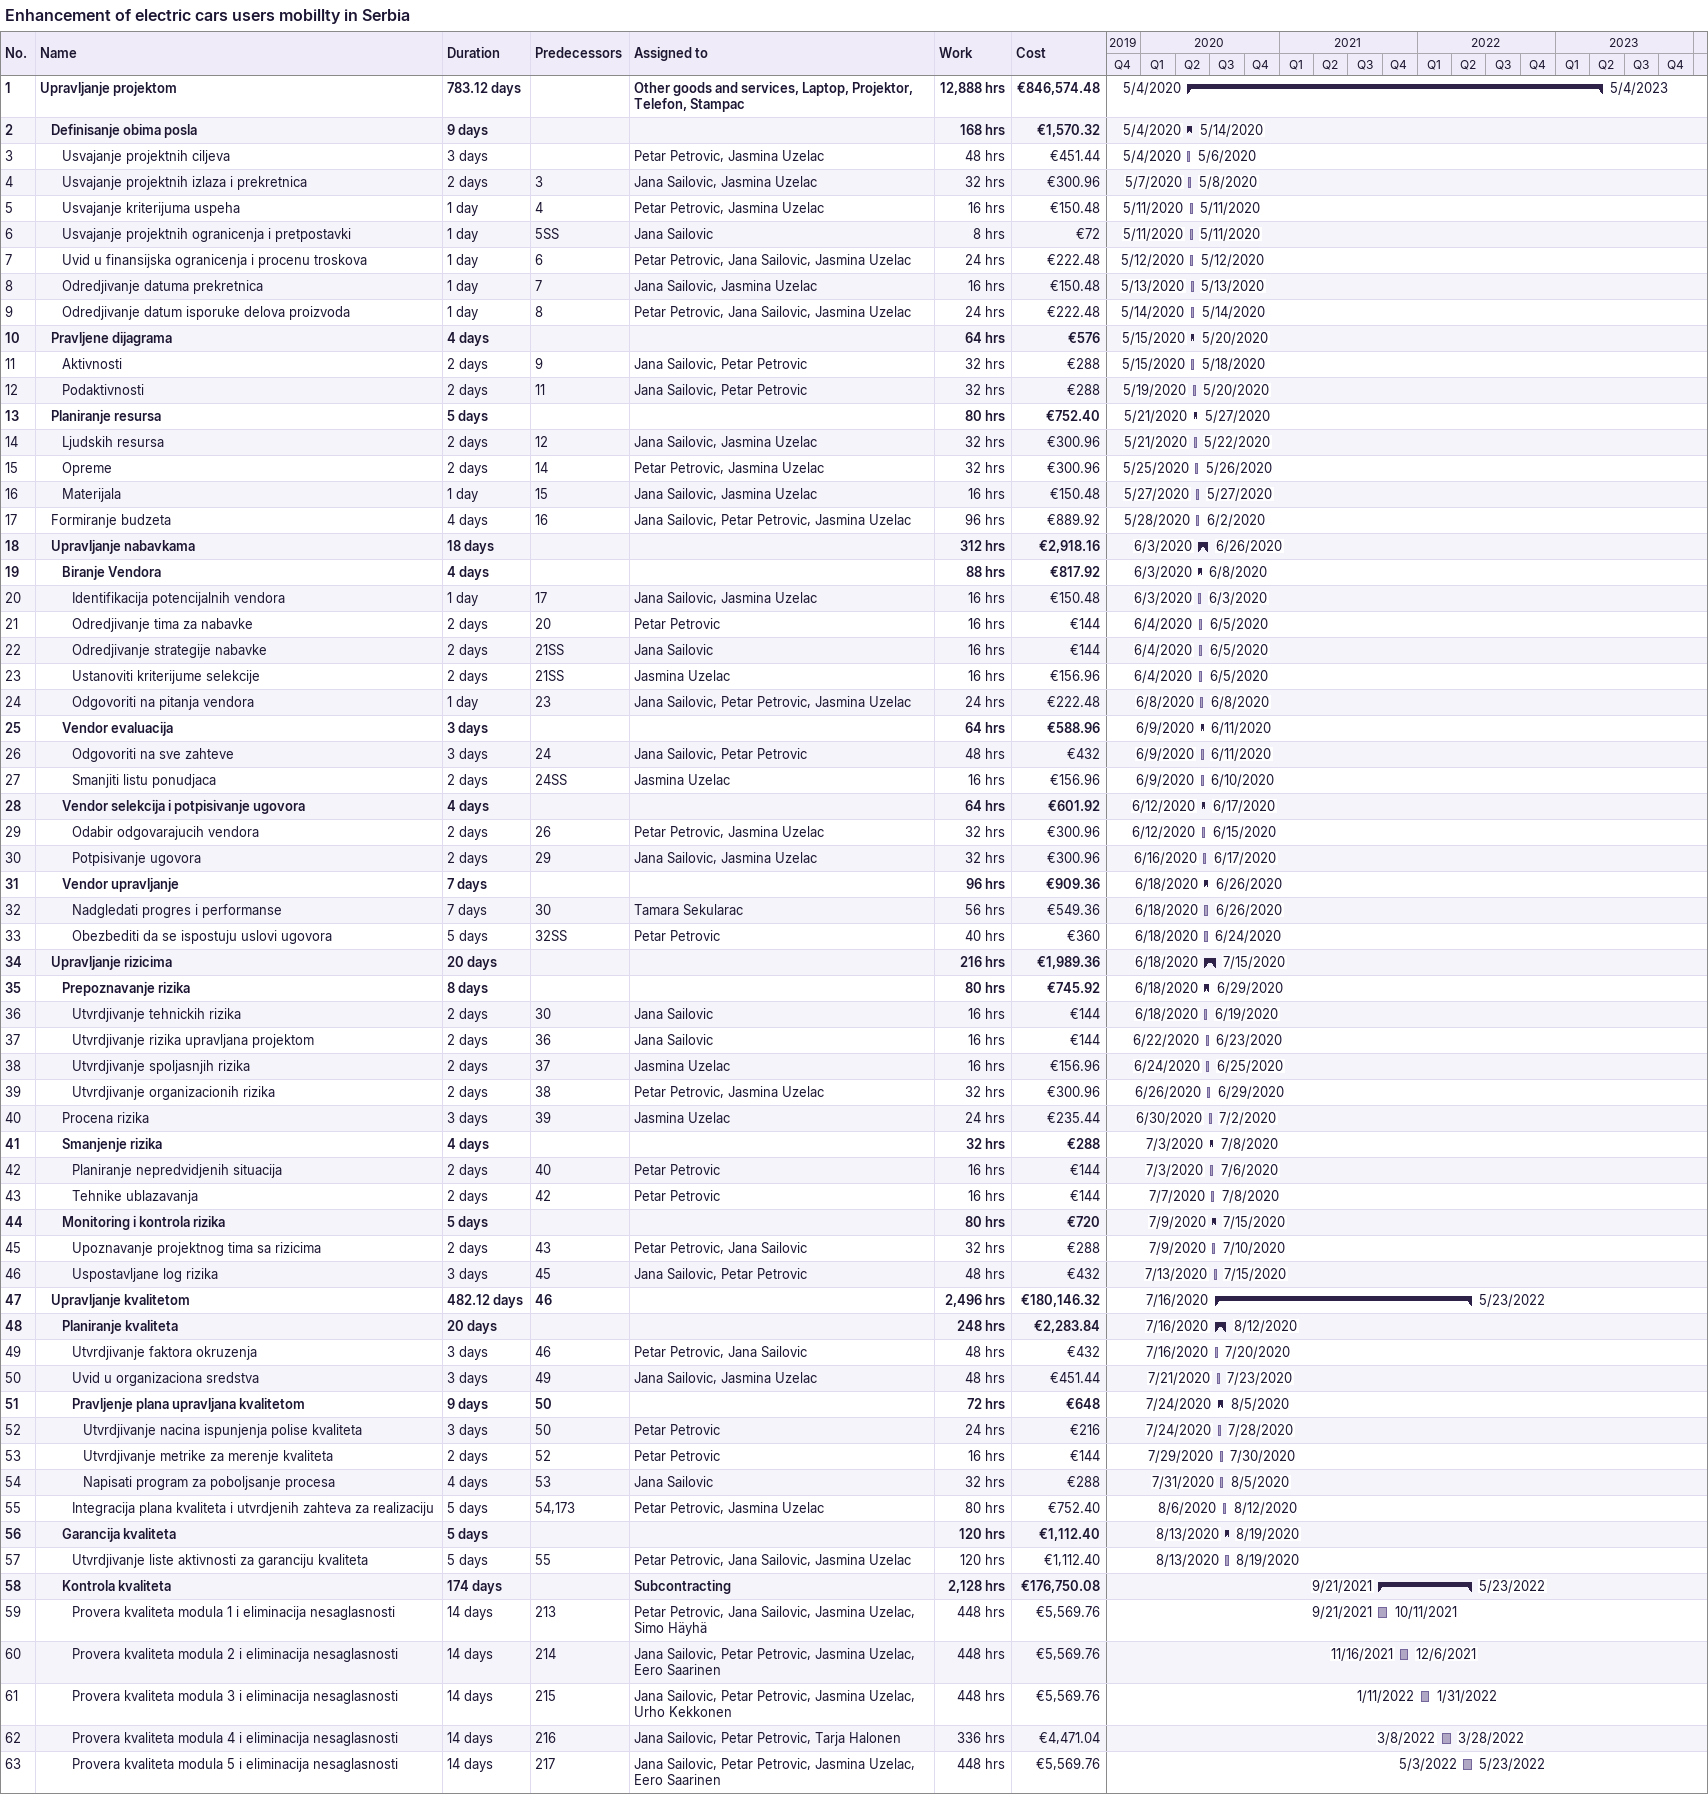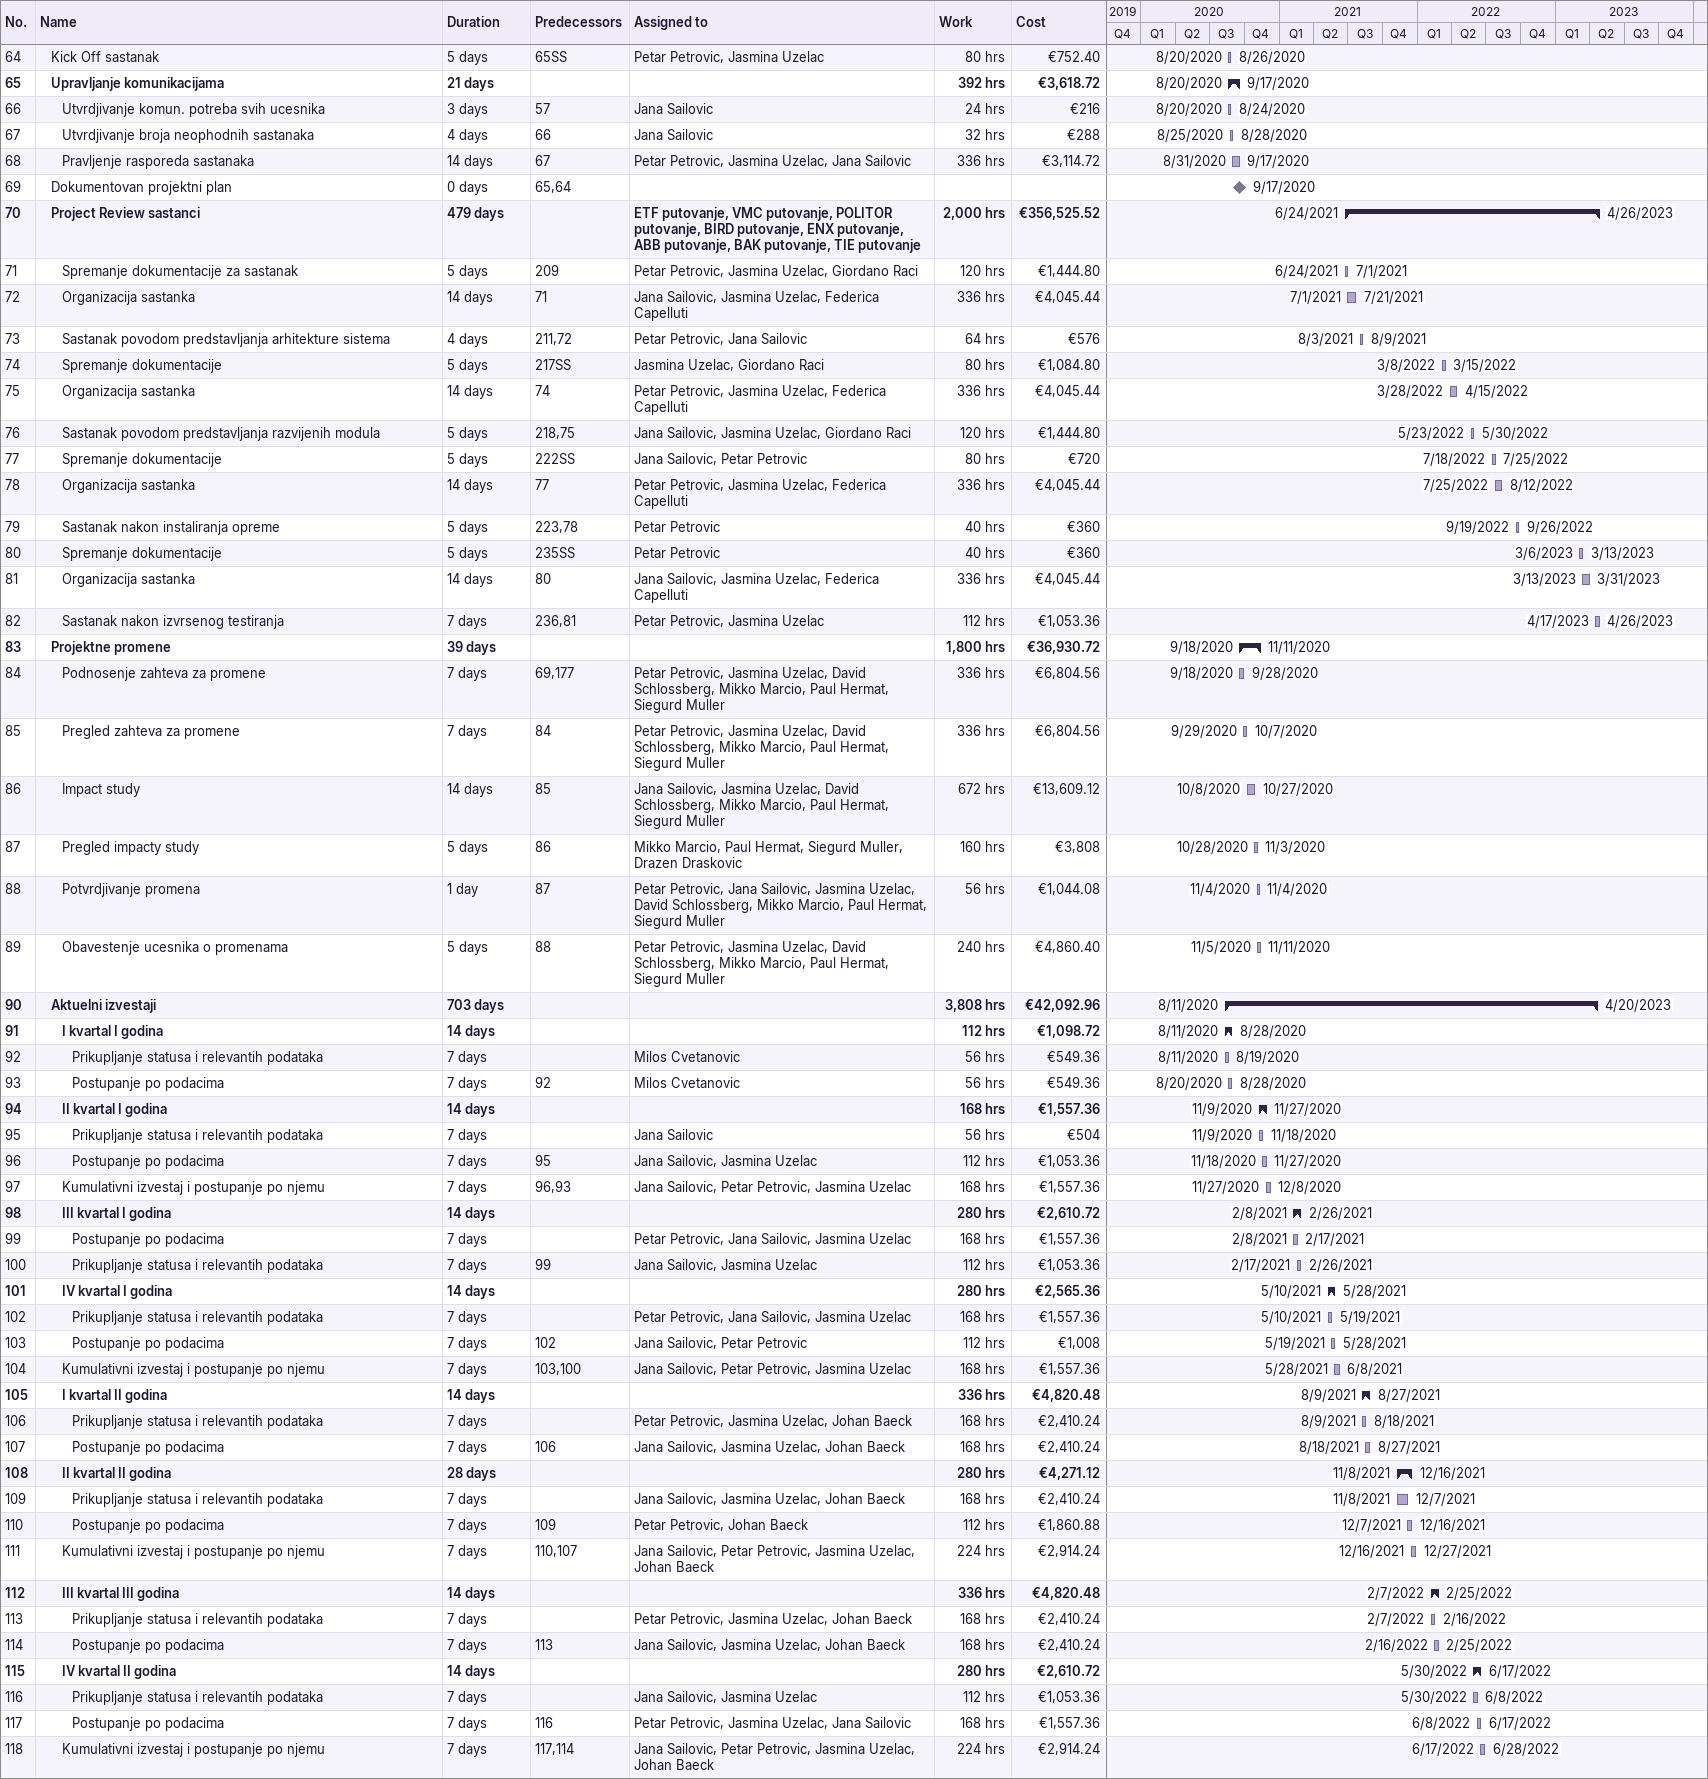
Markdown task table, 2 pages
Enhancement of electric cars users mobillty in Serbia

| ID | Level | Task | Duration | Start | Finish | Predecessors | Resources | Work (h) | Cost (€) |
|---|---|---|---|---|---|---|---|---|---|
| 1 | 1 | **Upravljanje projektom** | 783.12d | 2020-05-04 | 2023-05-04 |  | Other goods and services, Laptop, Projektor, Telefon, Stampac | 12888 | 846574.48 |
| 2 | 2 | **Definisanje obima posla** | 9d | 2020-05-04 | 2020-05-14 |  |  | 168 | 1570.32 |
| 3 | 3 | Usvajanje projektnih ciljeva | 3d | 2020-05-04 | 2020-05-06 |  | Petar Petrovic, Jasmina Uzelac | 48 | 451.44 |
| 4 | 3 | Usvajanje projektnih izlaza i prekretnica | 2d | 2020-05-07 | 2020-05-08 | 3 | Jana Sailovic, Jasmina Uzelac | 32 | 300.96 |
| 5 | 3 | Usvajanje kriterijuma uspeha | 1d | 2020-05-11 | 2020-05-11 | 4 | Petar Petrovic, Jasmina Uzelac | 16 | 150.48 |
| 6 | 3 | Usvajanje projektnih ogranicenja i pretpostavki | 1d | 2020-05-11 | 2020-05-11 | 5SS | Jana Sailovic | 8 | 72 |
| 7 | 3 | Uvid u finansijska ogranicenja i procenu troskova | 1d | 2020-05-12 | 2020-05-12 | 6 | Petar Petrovic, Jana Sailovic, Jasmina Uzelac | 24 | 222.48 |
| 8 | 3 | Odredjivanje datuma prekretnica | 1d | 2020-05-13 | 2020-05-13 | 7 | Jana Sailovic, Jasmina Uzelac | 16 | 150.48 |
| 9 | 3 | Odredjivanje datum isporuke delova proizvoda | 1d | 2020-05-14 | 2020-05-14 | 8 | Petar Petrovic, Jana Sailovic, Jasmina Uzelac | 24 | 222.48 |
| 10 | 2 | **Pravljene dijagrama** | 4d | 2020-05-15 | 2020-05-20 |  |  | 64 | 576 |
| 11 | 3 | Aktivnosti | 2d | 2020-05-15 | 2020-05-18 | 9 | Jana Sailovic, Petar Petrovic | 32 | 288 |
| 12 | 3 | Podaktivnosti | 2d | 2020-05-19 | 2020-05-20 | 11 | Jana Sailovic, Petar Petrovic | 32 | 288 |
| 13 | 2 | **Planiranje resursa** | 5d | 2020-05-21 | 2020-05-27 |  |  | 80 | 752.40 |
| 14 | 3 | Ljudskih resursa | 2d | 2020-05-21 | 2020-05-22 | 12 | Jana Sailovic, Jasmina Uzelac | 32 | 300.96 |
| 15 | 3 | Opreme | 2d | 2020-05-25 | 2020-05-26 | 14 | Petar Petrovic, Jasmina Uzelac | 32 | 300.96 |
| 16 | 3 | Materijala | 1d | 2020-05-27 | 2020-05-27 | 15 | Jana Sailovic, Jasmina Uzelac | 16 | 150.48 |
| 17 | 2 | Formiranje budzeta | 4d | 2020-05-28 | 2020-06-02 | 16 | Jana Sailovic, Petar Petrovic, Jasmina Uzelac | 96 | 889.92 |
| 18 | 2 | **Upravljanje nabavkama** | 18d | 2020-06-03 | 2020-06-26 |  |  | 312 | 2918.16 |
| 19 | 3 | **Biranje Vendora** | 4d | 2020-06-03 | 2020-06-08 |  |  | 88 | 817.92 |
| 20 | 4 | Identifikacija potencijalnih vendora | 1d | 2020-06-03 | 2020-06-03 | 17 | Jana Sailovic, Jasmina Uzelac | 16 | 150.48 |
| 21 | 4 | Odredjivanje tima za nabavke | 2d | 2020-06-04 | 2020-06-05 | 20 | Petar Petrovic | 16 | 144 |
| 22 | 4 | Odredjivanje strategije nabavke | 2d | 2020-06-04 | 2020-06-05 | 21SS | Jana Sailovic | 16 | 144 |
| 23 | 4 | Ustanoviti kriterijume selekcije | 2d | 2020-06-04 | 2020-06-05 | 21SS | Jasmina Uzelac | 16 | 156.96 |
| 24 | 4 | Odgovoriti na pitanja vendora | 1d | 2020-06-08 | 2020-06-08 | 23 | Jana Sailovic, Petar Petrovic, Jasmina Uzelac | 24 | 222.48 |
| 25 | 3 | **Vendor evaluacija** | 3d | 2020-06-09 | 2020-06-11 |  |  | 64 | 588.96 |
| 26 | 4 | Odgovoriti na sve zahteve | 3d | 2020-06-09 | 2020-06-11 | 24 | Jana Sailovic, Petar Petrovic | 48 | 432 |
| 27 | 4 | Smanjiti listu ponudjaca | 2d | 2020-06-09 | 2020-06-10 | 24SS | Jasmina Uzelac | 16 | 156.96 |
| 28 | 3 | **Vendor selekcija i potpisivanje ugovora** | 4d | 2020-06-12 | 2020-06-17 |  |  | 64 | 601.92 |
| 29 | 4 | Odabir odgovarajucih vendora | 2d | 2020-06-12 | 2020-06-15 | 26 | Petar Petrovic, Jasmina Uzelac | 32 | 300.96 |
| 30 | 4 | Potpisivanje ugovora | 2d | 2020-06-16 | 2020-06-17 | 29 | Jana Sailovic, Jasmina Uzelac | 32 | 300.96 |
| 31 | 3 | **Vendor upravljanje** | 7d | 2020-06-18 | 2020-06-26 |  |  | 96 | 909.36 |
| 32 | 4 | Nadgledati progres i performanse | 7d | 2020-06-18 | 2020-06-26 | 30 | Tamara Sekularac | 56 | 549.36 |
| 33 | 4 | Obezbediti da se ispostuju uslovi ugovora | 5d | 2020-06-18 | 2020-06-24 | 32SS | Petar Petrovic | 40 | 360 |
| 34 | 2 | **Upravljanje rizicima** | 20d | 2020-06-18 | 2020-07-15 |  |  | 216 | 1989.36 |
| 35 | 3 | **Prepoznavanje rizika** | 8d | 2020-06-18 | 2020-06-29 |  |  | 80 | 745.92 |
| 36 | 4 | Utvrdjivanje tehnickih rizika | 2d | 2020-06-18 | 2020-06-19 | 30 | Jana Sailovic | 16 | 144 |
| 37 | 4 | Utvrdjivanje rizika upravljana projektom | 2d | 2020-06-22 | 2020-06-23 | 36 | Jana Sailovic | 16 | 144 |
| 38 | 4 | Utvrdjivanje spoljasnjih rizika | 2d | 2020-06-24 | 2020-06-25 | 37 | Jasmina Uzelac | 16 | 156.96 |
| 39 | 4 | Utvrdjivanje organizacionih rizika | 2d | 2020-06-26 | 2020-06-29 | 38 | Petar Petrovic, Jasmina Uzelac | 32 | 300.96 |
| 40 | 3 | Procena rizika | 3d | 2020-06-30 | 2020-07-02 | 39 | Jasmina Uzelac | 24 | 235.44 |
| 41 | 3 | **Smanjenje rizika** | 4d | 2020-07-03 | 2020-07-08 |  |  | 32 | 288 |
| 42 | 4 | Planiranje nepredvidjenih situacija | 2d | 2020-07-03 | 2020-07-06 | 40 | Petar Petrovic | 16 | 144 |
| 43 | 4 | Tehnike ublazavanja | 2d | 2020-07-07 | 2020-07-08 | 42 | Petar Petrovic | 16 | 144 |
| 44 | 3 | **Monitoring i kontrola rizika** | 5d | 2020-07-09 | 2020-07-15 |  |  | 80 | 720 |
| 45 | 4 | Upoznavanje projektnog tima sa rizicima | 2d | 2020-07-09 | 2020-07-10 | 43 | Petar Petrovic, Jana Sailovic | 32 | 288 |
| 46 | 4 | Uspostavljane log rizika | 3d | 2020-07-13 | 2020-07-15 | 45 | Jana Sailovic, Petar Petrovic | 48 | 432 |
| 47 | 2 | **Upravljanje kvalitetom** | 482.12d | 2020-07-16 | 2022-05-23 | 46 |  | 2496 | 180146.32 |
| 48 | 3 | **Planiranje kvaliteta** | 20d | 2020-07-16 | 2020-08-12 |  |  | 248 | 2283.84 |
| 49 | 4 | Utvrdjivanje faktora okruzenja | 3d | 2020-07-16 | 2020-07-20 | 46 | Petar Petrovic, Jana Sailovic | 48 | 432 |
| 50 | 4 | Uvid u organizaciona sredstva | 3d | 2020-07-21 | 2020-07-23 | 49 | Jana Sailovic, Jasmina Uzelac | 48 | 451.44 |
| 51 | 4 | **Pravljenje plana upravljana kvalitetom** | 9d | 2020-07-24 | 2020-08-05 | 50 |  | 72 | 648 |
| 52 | 5 | Utvrdjivanje nacina ispunjenja polise kvaliteta | 3d | 2020-07-24 | 2020-07-28 | 50 | Petar Petrovic | 24 | 216 |
| 53 | 5 | Utvrdjivanje metrike za merenje kvaliteta | 2d | 2020-07-29 | 2020-07-30 | 52 | Petar Petrovic | 16 | 144 |
| 54 | 5 | Napisati program za poboljsanje procesa | 4d | 2020-07-31 | 2020-08-05 | 53 | Jana Sailovic | 32 | 288 |
| 55 | 4 | Integracija plana kvaliteta i utvrdjenih zahteva za realizaciju | 5d | 2020-08-06 | 2020-08-12 | 54, 173 | Petar Petrovic, Jasmina Uzelac | 80 | 752.40 |
| 56 | 3 | **Garancija kvaliteta** | 5d | 2020-08-13 | 2020-08-19 |  |  | 120 | 1112.40 |
| 57 | 4 | Utvrdjivanje liste aktivnosti za garanciju kvaliteta | 5d | 2020-08-13 | 2020-08-19 | 55 | Petar Petrovic, Jana Sailovic, Jasmina Uzelac | 120 | 1112.40 |
| 58 | 3 | **Kontrola kvaliteta** | 174d | 2021-09-21 | 2022-05-23 |  | Subcontracting | 2128 | 176750.08 |
| 59 | 4 | Provera kvaliteta modula 1 i eliminacija nesaglasnosti | 14d | 2021-09-21 | 2021-10-11 | 213 | Petar Petrovic, Jana Sailovic, Jasmina Uzelac, Simo Häyhä | 448 | 5569.76 |
| 60 | 4 | Provera kvaliteta modula 2 i eliminacija nesaglasnosti | 14d | 2021-11-16 | 2021-12-06 | 214 | Jana Sailovic, Petar Petrovic, Jasmina Uzelac, Eero Saarinen | 448 | 5569.76 |
| 61 | 4 | Provera kvaliteta modula 3 i eliminacija nesaglasnosti | 14d | 2022-01-11 | 2022-01-31 | 215 | Jana Sailovic, Petar Petrovic, Jasmina Uzelac, Urho Kekkonen | 448 | 5569.76 |
| 62 | 4 | Provera kvaliteta modula 4 i eliminacija nesaglasnosti | 14d | 2022-03-08 | 2022-03-28 | 216 | Jana Sailovic, Petar Petrovic, Tarja Halonen | 336 | 4471.04 |
| 63 | 4 | Provera kvaliteta modula 5 i eliminacija nesaglasnosti | 14d | 2022-05-03 | 2022-05-23 | 217 | Jana Sailovic, Petar Petrovic, Jasmina Uzelac, Eero Saarinen | 448 | 5569.76 |
| 64 | 2 | Kick Off sastanak | 5d | 2020-08-20 | 2020-08-26 | 65SS | Petar Petrovic, Jasmina Uzelac | 80 | 752.40 |
| 65 | 2 | **Upravljanje komunikacijama** | 21d | 2020-08-20 | 2020-09-17 |  |  | 392 | 3618.72 |
| 66 | 3 | Utvrdjivanje komun. potreba svih ucesnika | 3d | 2020-08-20 | 2020-08-24 | 57 | Jana Sailovic | 24 | 216 |
| 67 | 3 | Utvrdjivanje broja neophodnih sastanaka | 4d | 2020-08-25 | 2020-08-28 | 66 | Jana Sailovic | 32 | 288 |
| 68 | 3 | Pravljenje rasporeda sastanaka | 14d | 2020-08-31 | 2020-09-17 | 67 | Petar Petrovic, Jasmina Uzelac, Jana Sailovic | 336 | 3114.72 |
| 69 | 2 | Dokumentovan projektni plan | 0d | 2020-09-17 | 2020-09-17 | 65, 64 |  |  |  |
| 70 | 2 | **Project Review sastanci** | 479d | 2021-06-24 | 2023-04-26 |  | ETF putovanje, VMC putovanje, POLITOR putovanje, BIRD putovanje, ENX putovanje, ABB putovanje, BAK putovanje, TIE putovanje | 2000 | 356525.52 |
| 71 | 3 | Spremanje dokumentacije za sastanak | 5d | 2021-06-24 | 2021-07-01 | 209 | Petar Petrovic, Jasmina Uzelac, Giordano Raci | 120 | 1444.80 |
| 72 | 3 | Organizacija sastanka | 14d | 2021-07-01 | 2021-07-21 | 71 | Jana Sailovic, Jasmina Uzelac, Federica Capelluti | 336 | 4045.44 |
| 73 | 3 | Sastanak povodom predstavljanja arhitekture sistema | 4d | 2021-08-03 | 2021-08-09 | 211, 72 | Petar Petrovic, Jana Sailovic | 64 | 576 |
| 74 | 3 | Spremanje dokumentacije | 5d | 2022-03-08 | 2022-03-15 | 217SS | Jasmina Uzelac, Giordano Raci | 80 | 1084.80 |
| 75 | 3 | Organizacija sastanka | 14d | 2022-03-28 | 2022-04-15 | 74 | Petar Petrovic, Jasmina Uzelac, Federica Capelluti | 336 | 4045.44 |
| 76 | 3 | Sastanak povodom predstavljanja razvijenih modula | 5d | 2022-05-23 | 2022-05-30 | 218, 75 | Jana Sailovic, Jasmina Uzelac, Giordano Raci | 120 | 1444.80 |
| 77 | 3 | Spremanje dokumentacije | 5d | 2022-07-18 | 2022-07-25 | 222SS | Jana Sailovic, Petar Petrovic | 80 | 720 |
| 78 | 3 | Organizacija sastanka | 14d | 2022-07-25 | 2022-08-12 | 77 | Petar Petrovic, Jasmina Uzelac, Federica Capelluti | 336 | 4045.44 |
| 79 | 3 | Sastanak nakon instaliranja opreme | 5d | 2022-09-19 | 2022-09-26 | 223, 78 | Petar Petrovic | 40 | 360 |
| 80 | 3 | Spremanje dokumentacije | 5d | 2023-03-06 | 2023-03-13 | 235SS | Petar Petrovic | 40 | 360 |
| 81 | 3 | Organizacija sastanka | 14d | 2023-03-13 | 2023-03-31 | 80 | Jana Sailovic, Jasmina Uzelac, Federica Capelluti | 336 | 4045.44 |
| 82 | 3 | Sastanak nakon izvrsenog testiranja | 7d | 2023-04-17 | 2023-04-26 | 236, 81 | Petar Petrovic, Jasmina Uzelac | 112 | 1053.36 |
| 83 | 2 | **Projektne promene** | 39d | 2020-09-18 | 2020-11-11 |  |  | 1800 | 36930.72 |
| 84 | 3 | Podnosenje zahteva za promene | 7d | 2020-09-18 | 2020-09-28 | 69, 177 | Petar Petrovic, Jasmina Uzelac, David Schlossberg, Mikko Marcio, Paul Hermat, Siegurd Muller | 336 | 6804.56 |
| 85 | 3 | Pregled zahteva za promene | 7d | 2020-09-29 | 2020-10-07 | 84 | Petar Petrovic, Jasmina Uzelac, David Schlossberg, Mikko Marcio, Paul Hermat, Siegurd Muller | 336 | 6804.56 |
| 86 | 3 | Impact study | 14d | 2020-10-08 | 2020-10-27 | 85 | Jana Sailovic, Jasmina Uzelac, David Schlossberg, Mikko Marcio, Paul Hermat, Siegurd Muller | 672 | 13609.12 |
| 87 | 3 | Pregled impacty study | 5d | 2020-10-28 | 2020-11-03 | 86 | Mikko Marcio, Paul Hermat, Siegurd Muller, Drazen Draskovic | 160 | 3808 |
| 88 | 3 | Potvrdjivanje promena | 1d | 2020-11-04 | 2020-11-04 | 87 | Petar Petrovic, Jana Sailovic, Jasmina Uzelac, David Schlossberg, Mikko Marcio, Paul Hermat, Siegurd Muller | 56 | 1044.08 |
| 89 | 3 | Obavestenje ucesnika o promenama | 5d | 2020-11-05 | 2020-11-11 | 88 | Petar Petrovic, Jasmina Uzelac, David Schlossberg, Mikko Marcio, Paul Hermat, Siegurd Muller | 240 | 4860.40 |
| 90 | 2 | **Aktuelni izvestaji** | 703d | 2020-08-11 | 2023-04-20 |  |  | 3808 | 42092.96 |
| 91 | 3 | **I kvartal I godina** | 14d | 2020-08-11 | 2020-08-28 |  |  | 112 | 1098.72 |
| 92 | 4 | Prikupljanje statusa i relevantih podataka | 7d | 2020-08-11 | 2020-08-19 |  | Milos Cvetanovic | 56 | 549.36 |
| 93 | 4 | Postupanje po podacima | 7d | 2020-08-20 | 2020-08-28 | 92 | Milos Cvetanovic | 56 | 549.36 |
| 94 | 3 | **II kvartal I godina** | 14d | 2020-11-09 | 2020-11-27 |  |  | 168 | 1557.36 |
| 95 | 4 | Prikupljanje statusa i relevantih podataka | 7d | 2020-11-09 | 2020-11-18 |  | Jana Sailovic | 56 | 504 |
| 96 | 4 | Postupanje po podacima | 7d | 2020-11-18 | 2020-11-27 | 95 | Jana Sailovic, Jasmina Uzelac | 112 | 1053.36 |
| 97 | 3 | Kumulativni izvestaj i postupanje po njemu | 7d | 2020-11-27 | 2020-12-08 | 96, 93 | Jana Sailovic, Petar Petrovic, Jasmina Uzelac | 168 | 1557.36 |
| 98 | 3 | **III kvartal I godina** | 14d | 2021-02-08 | 2021-02-26 |  |  | 280 | 2610.72 |
| 99 | 4 | Postupanje po podacima | 7d | 2021-02-08 | 2021-02-17 |  | Petar Petrovic, Jana Sailovic, Jasmina Uzelac | 168 | 1557.36 |
| 100 | 4 | Prikupljanje statusa i relevantih podataka | 7d | 2021-02-17 | 2021-02-26 | 99 | Jana Sailovic, Jasmina Uzelac | 112 | 1053.36 |
| 101 | 3 | **IV kvartal I godina** | 14d | 2021-05-10 | 2021-05-28 |  |  | 280 | 2565.36 |
| 102 | 4 | Prikupljanje statusa i relevantih podataka | 7d | 2021-05-10 | 2021-05-19 |  | Petar Petrovic, Jana Sailovic, Jasmina Uzelac | 168 | 1557.36 |
| 103 | 4 | Postupanje po podacima | 7d | 2021-05-19 | 2021-05-28 | 102 | Jana Sailovic, Petar Petrovic | 112 | 1008 |
| 104 | 3 | Kumulativni izvestaj i postupanje po njemu | 7d | 2021-05-28 | 2021-06-08 | 103, 100 | Jana Sailovic, Petar Petrovic, Jasmina Uzelac | 168 | 1557.36 |
| 105 | 3 | **I kvartal II godina** | 14d | 2021-08-09 | 2021-08-27 |  |  | 336 | 4820.48 |
| 106 | 4 | Prikupljanje statusa i relevantih podataka | 7d | 2021-08-09 | 2021-08-18 |  | Petar Petrovic, Jasmina Uzelac, Johan Baeck | 168 | 2410.24 |
| 107 | 4 | Postupanje po podacima | 7d | 2021-08-18 | 2021-08-27 | 106 | Jana Sailovic, Jasmina Uzelac, Johan Baeck | 168 | 2410.24 |
| 108 | 3 | **II kvartal II godina** | 28d | 2021-11-08 | 2021-12-16 |  |  | 280 | 4271.12 |
| 109 | 4 | Prikupljanje statusa i relevantih podataka | 7d | 2021-11-08 | 2021-12-07 |  | Jana Sailovic, Jasmina Uzelac, Johan Baeck | 168 | 2410.24 |
| 110 | 4 | Postupanje po podacima | 7d | 2021-12-07 | 2021-12-16 | 109 | Petar Petrovic, Johan Baeck | 112 | 1860.88 |
| 111 | 3 | Kumulativni izvestaj i postupanje po njemu | 7d | 2021-12-16 | 2021-12-27 | 110, 107 | Jana Sailovic, Petar Petrovic, Jasmina Uzelac, Johan Baeck | 224 | 2914.24 |
| 112 | 3 | **III kvartal III godina** | 14d | 2022-02-07 | 2022-02-25 |  |  | 336 | 4820.48 |
| 113 | 4 | Prikupljanje statusa i relevantih podataka | 7d | 2022-02-07 | 2022-02-16 |  | Petar Petrovic, Jasmina Uzelac, Johan Baeck | 168 | 2410.24 |
| 114 | 4 | Postupanje po podacima | 7d | 2022-02-16 | 2022-02-25 | 113 | Jana Sailovic, Jasmina Uzelac, Johan Baeck | 168 | 2410.24 |
| 115 | 3 | **IV kvartal II godina** | 14d | 2022-05-30 | 2022-06-17 |  |  | 280 | 2610.72 |
| 116 | 4 | Prikupljanje statusa i relevantih podataka | 7d | 2022-05-30 | 2022-06-08 |  | Jana Sailovic, Jasmina Uzelac | 112 | 1053.36 |
| 117 | 4 | Postupanje po podacima | 7d | 2022-06-08 | 2022-06-17 | 116 | Petar Petrovic, Jasmina Uzelac, Jana Sailovic | 168 | 1557.36 |
| 118 | 3 | Kumulativni izvestaj i postupanje po njemu | 7d | 2022-06-17 | 2022-06-28 | 117, 114 | Jana Sailovic, Petar Petrovic, Jasmina Uzelac, Johan Baeck | 224 | 2914.24 |
